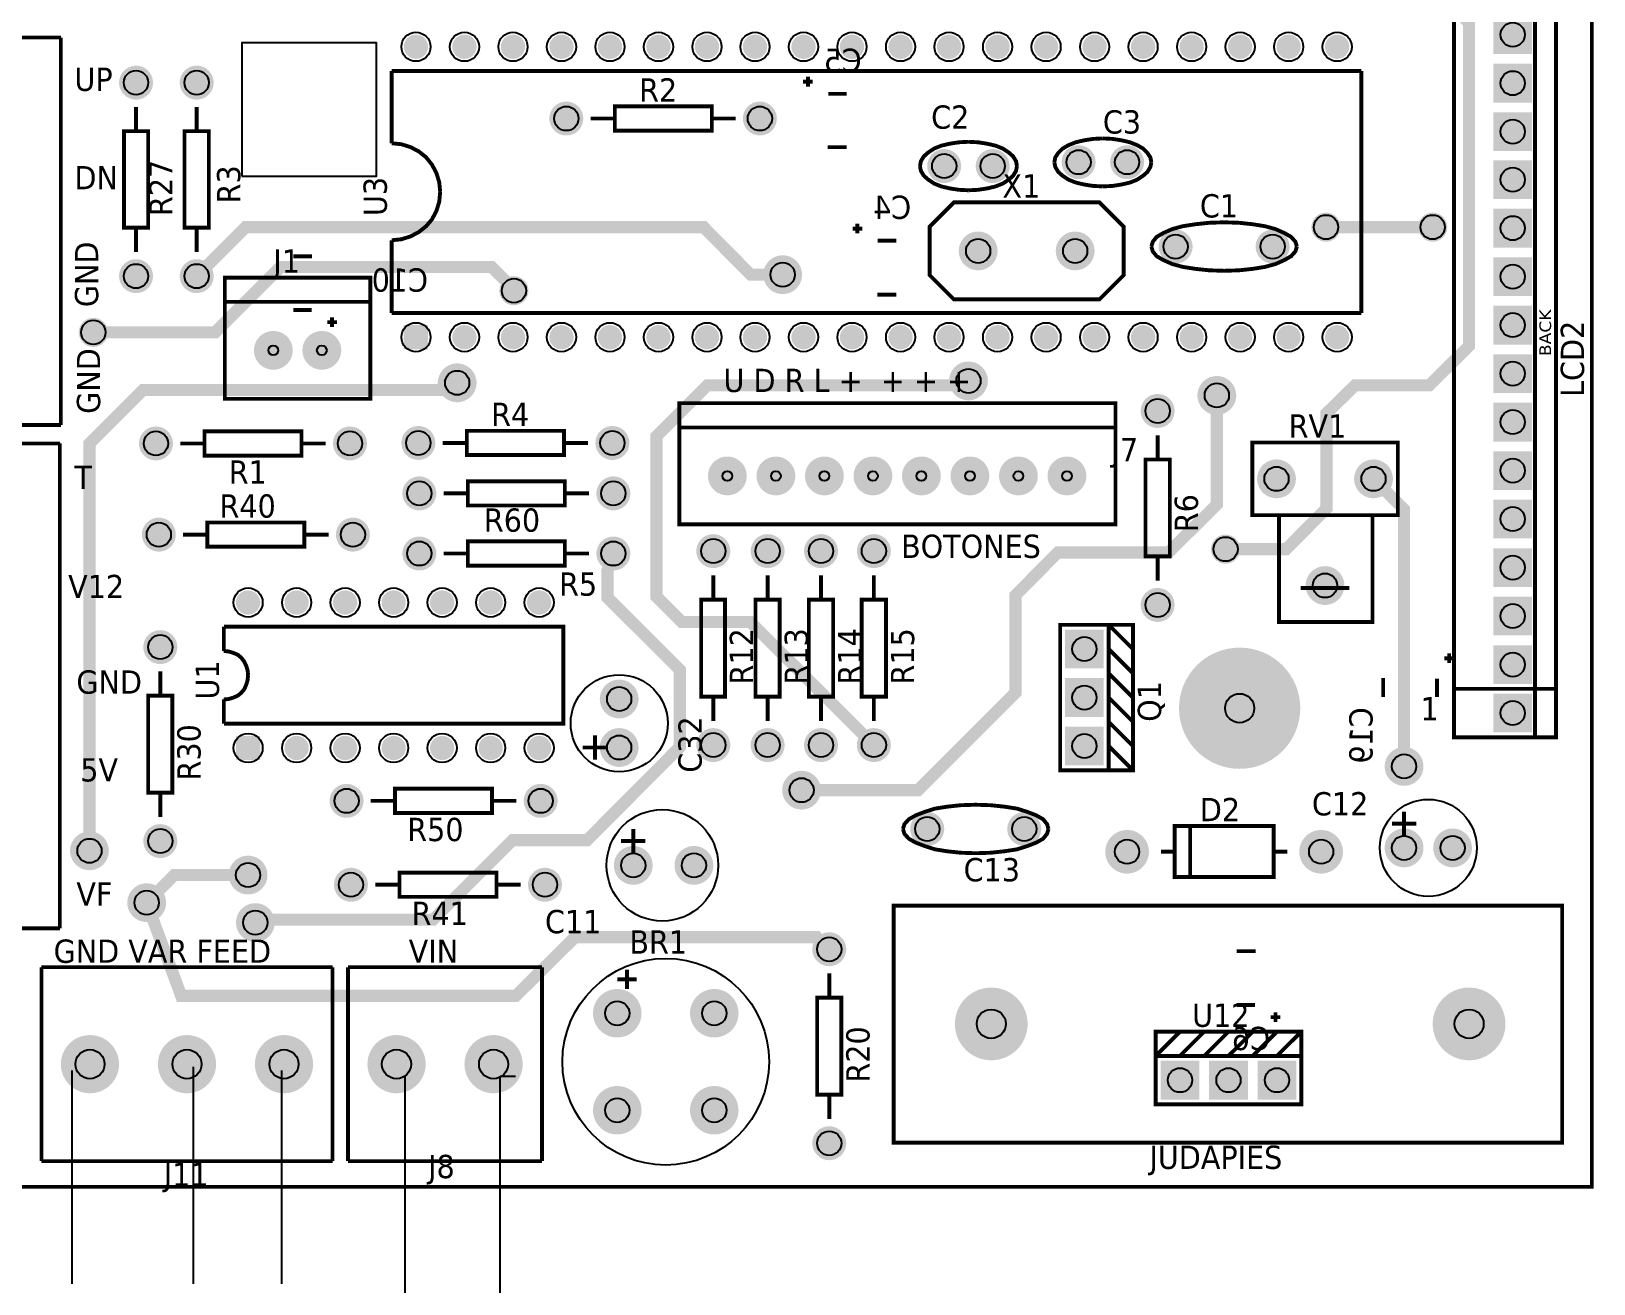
# Model space of a CAD drawing. Header units: millimetres. Extents: x 132.2 to 153, y 110.3 to 126.5.
# Drawn here: x 140.251 to 145.083, y 114.335 to 118.209 of the extents above; entities that cross this region are included whole.
import ezdxf

# ---------------------------------------------------------------- set-up
doc = ezdxf.new("R2010")
doc.units = ezdxf.units.MM
doc.layers.add('12632256', color=7, linetype='Continuous')
doc.layers.add('WIRES', color=7, linetype='Continuous')
doc.layers.add('TERMS', color=7, linetype='Continuous', true_color=0x000000)
doc.styles.get("Standard").update_dxf_attribs({"font": 'tahoma.ttf'})

# ---------------------------------------------------------------- blocks, each defined once
blk = doc.blocks.new('EPAD')
at = {"const_width": 0.5}
blk.add_lwpolyline([(-0.25, 0, 1), (0.25, 0, 1)], format="xyb", close=True, dxfattribs=at)
blk = doc.blocks.new('RPAD')
blk.add_trace([(-0.5, -0.5), (-0.5, 0.5), (0.5, -0.5), (0.5, 0.5)])
blk = doc.blocks.new('tar')
for points, const_width in [([(141.3131, 117.5781), (144.9051, 117.5781), (144.9051, 121.9001), (141.3131, 121.9001), (141.3131, 117.5781)], 0.008), ([(144.1501, 118.8931), (144.2751, 118.8931), (144.3581, 118.9771), (144.3581, 119.1731), (144.4171, 119.2311), (144.5701, 119.2311), (144.6521, 119.3121), (144.6521, 119.9781), (144.5611, 120.0691), (144.5631, 120.0711)], 0.025), ([(144.6211, 118.5051), (144.8311, 118.5051), (144.8311, 120.1081), (144.6211, 120.1081), (144.6211, 118.5051)], 0.008), ([(144.7881, 118.5081), (144.7881, 120.1051)], 0.008), ([(141.7491, 119.9481), (141.3491, 119.9481)], 0.008), ([(141.7491, 119.1491), (141.3491, 119.1491), (141.3491, 119.9481)], 0.008), ([(141.7491, 119.9481), (141.7491, 119.1491)], 0.008), ([(142.4311, 119.7301), (142.4311, 119.8791)], 0.008), ([(142.4311, 119.8791), (144.4301, 119.8791)], 0.008), ([(143.2991, 119.8571), (143.2791, 119.8571)], 0.008), ([(143.2891, 119.8471), (143.2891, 119.8671)], 0.008), ([(144.4301, 119.8791), (144.4301, 119.3801)], 0.008), ([(143.3691, 119.8321), (143.3311, 119.8321)], 0.008), ([(141.9041, 119.7551), (141.9041, 119.8051)], 0.008), ([(142.0291, 119.7551), (142.0291, 119.8051)], 0.008), ([(142.8911, 119.7561), (143.0911, 119.7561), (143.0911, 119.8061), (142.8911, 119.8061), (142.8911, 119.7561)], 0.008), ([(141.8791, 119.5561), (141.9291, 119.5561), (141.9291, 119.7551), (141.8791, 119.7551), (141.8791, 119.5561)], 0.008), ([(142.0041, 119.5561), (142.0541, 119.5561), (142.0541, 119.7551), (142.0041, 119.7551), (142.0041, 119.5561)], 0.008), ([(142.8411, 119.7811), (142.8911, 119.7811)], 0.008), ([(143.0911, 119.7811), (143.1401, 119.7811)], 0.008), ([(142.5311, 119.6301), (142.5291, 119.6501), (142.5231, 119.6691), (142.5141, 119.6861), (142.5021, 119.7011), (142.4871, 119.7131), (142.4701, 119.7221), (142.4511, 119.7281), (142.4311, 119.7301)], 0.008), ([(143.3691, 119.7221), (143.3301, 119.7221)], 0.008), ([(143.5201, 119.6831), (143.5221, 119.6931), (143.5281, 119.7031), (143.5371, 119.7111), (143.5491, 119.7191), (143.5641, 119.7251), (143.5811, 119.7291), (143.6001, 119.7321), (143.6201, 119.7331)], 0.008), ([(143.7201, 119.6831), (143.7181, 119.6931), (143.7121, 119.7031), (143.7031, 119.7111), (143.6911, 119.7191), (143.6761, 119.7251), (143.6591, 119.7291), (143.6401, 119.7321), (143.6201, 119.7331)], 0.008), ([(143.7971, 119.6911), (143.7991, 119.7011), (143.8051, 119.7101), (143.8141, 119.7191), (143.8261, 119.7261), (143.8411, 119.7321), (143.8581, 119.7361), (143.8771, 119.7391), (143.8971, 119.7401)], 0.008), ([(143.9971, 119.6911), (143.9951, 119.7011), (143.9891, 119.7101), (143.9801, 119.7191), (143.9681, 119.7261), (143.9531, 119.7321), (143.9361, 119.7361), (143.9171, 119.7391), (143.8971, 119.7401)], 0.008), ([(143.7971, 119.6911), (143.7991, 119.6811), (143.8051, 119.6711), (143.8141, 119.6631), (143.8261, 119.6551), (143.8411, 119.6491), (143.8581, 119.6451), (143.8771, 119.6421), (143.8971, 119.6411)], 0.008), ([(143.9971, 119.6911), (143.9951, 119.6811), (143.9891, 119.6711), (143.9801, 119.6631), (143.9681, 119.6551), (143.9531, 119.6491), (143.9361, 119.6451), (143.9171, 119.6421), (143.8971, 119.6411)], 0.008), ([(143.5201, 119.6831), (143.5221, 119.6731), (143.5281, 119.6631), (143.5371, 119.6551), (143.5491, 119.6471), (143.5641, 119.6411), (143.5811, 119.6371), (143.6001, 119.6341), (143.6201, 119.6331)], 0.008), ([(143.7201, 119.6831), (143.7181, 119.6731), (143.7121, 119.6631), (143.7031, 119.6551), (143.6911, 119.6471), (143.6761, 119.6411), (143.6591, 119.6371), (143.6401, 119.6341), (143.6201, 119.6331)], 0.008), ([(142.5311, 119.6301), (142.5291, 119.6091), (142.5231, 119.5901), (142.5141, 119.5731), (142.5021, 119.5591), (142.4871, 119.5471), (142.4701, 119.5381), (142.4511, 119.5321), (142.4311, 119.5301)], 0.008), ([(143.5901, 119.6081), (143.8901, 119.6081), (143.9401, 119.5581), (143.9401, 119.4581), (143.8901, 119.4081), (143.5901, 119.4081), (143.5401, 119.4581), (143.5401, 119.5581), (143.5901, 119.6081)], 0.008), ([(142.0291, 119.4561), (142.1301, 119.5571), (143.0741, 119.5571), (143.1711, 119.4591), (143.2371, 119.4591)], 0.025), ([(143.3911, 119.5441), (143.3911, 119.5641)], 0.008), ([(143.9971, 119.5171), (144.0001, 119.5271), (144.0081, 119.5371), (144.0221, 119.5451), (144.0401, 119.5531), (144.0621, 119.5591), (144.0881, 119.5631), (144.1161, 119.5661), (144.1471, 119.5671)], 0.008), ([(144.2971, 119.5171), (144.2941, 119.5271), (144.2851, 119.5371), (144.2711, 119.5451), (144.2531, 119.5531), (144.2311, 119.5591), (144.2061, 119.5631), (144.1781, 119.5661), (144.1471, 119.5671)], 0.008), ([(144.3571, 119.5571), (144.5871, 119.5571), (144.5771, 119.5571)], 0.025), ([(141.9041, 119.5061), (141.9041, 119.5561)], 0.008), ([(142.0291, 119.5061), (142.0291, 119.5561)], 0.008), ([(142.4311, 119.3801), (142.4311, 119.5301)], 0.008), ([(143.4011, 119.5541), (143.3811, 119.5541)], 0.008), ([(143.4711, 119.5291), (143.4331, 119.5291)], 0.008), ([(142.2281, 119.4971), (142.2671, 119.4971)], 0.008), ([(143.9971, 119.5171), (144.0001, 119.5071), (144.0081, 119.4971), (144.0221, 119.4891), (144.0401, 119.4811), (144.0621, 119.4751), (144.0881, 119.4711), (144.1161, 119.4681), (144.1471, 119.4671)], 0.008), ([(144.2971, 119.5171), (144.2941, 119.5071), (144.2851, 119.4971), (144.2711, 119.4891), (144.2531, 119.4811), (144.2311, 119.4751), (144.2061, 119.4711), (144.1781, 119.4681), (144.1471, 119.4671)], 0.008), ([(141.8161, 119.3401), (142.0671, 119.3401), (142.2021, 119.4751), (142.6371, 119.4751), (142.6831, 119.4291), (142.6831, 119.4261)], 0.025), ([(142.0871, 119.2031), (142.3871, 119.2031), (142.3871, 119.4531), (142.0871, 119.4531), (142.0871, 119.2031)], 0.008), ([(142.0871, 119.4031), (142.3871, 119.4031)], 0.008), ([(143.4711, 119.4181), (143.4321, 119.4181)], 0.008), ([(142.2281, 119.3861), (142.2661, 119.3861)], 0.008), ([(142.3081, 119.3711), (142.3081, 119.3511)], 0.008), ([(142.4311, 119.3801), (144.4301, 119.3801)], 0.008), ([(142.2981, 119.3611), (142.3181, 119.3611)], 0.008), ([(141.8081, 118.2711), (141.8081, 119.1111), (141.9181, 119.2211), (142.5521, 119.2211), (142.5661, 119.2361)], 0.025), ([(143.4251, 118.4891), (143.1701, 118.7431), (143.0291, 118.7431), (142.9771, 118.7951), (142.9771, 119.1261), (143.0821, 119.2311), (143.6111, 119.2311), (143.6201, 119.2401)], 0.025), ([(143.2761, 118.3961), (143.5161, 118.3961), (143.7171, 118.5971), (143.7171, 118.7981), (143.8041, 118.8861), (144.0321, 118.8861), (144.1321, 118.9851), (144.1321, 119.2101)], 0.025), ([(143.0241, 118.9441), (143.9231, 118.9441), (143.9231, 119.1941), (143.0241, 119.1941), (143.0241, 118.9441)], 0.008), ([(143.0241, 119.1441), (143.9231, 119.1441)], 0.008), ([(141.7471, 119.1111), (141.3471, 119.1111)], 0.008), ([(141.7471, 118.1111), (141.7471, 119.1111)], 0.008), ([(142.0451, 119.1111), (141.9951, 119.1111)], 0.008), ([(142.0451, 119.0861), (142.2451, 119.0861), (142.2451, 119.1361), (142.0451, 119.1361), (142.0451, 119.0861)], 0.008), ([(142.2951, 119.1111), (142.2451, 119.1111)], 0.008), ([(142.5361, 119.1121), (142.5861, 119.1121)], 0.008), ([(142.5861, 119.0871), (142.7861, 119.0871), (142.7861, 119.1371), (142.5861, 119.1371), (142.5861, 119.0871)], 0.008), ([(142.7861, 119.1121), (142.8361, 119.1121)], 0.008), ([(144.0101, 119.1281), (144.0101, 119.0781)], 0.008), ([(144.2051, 118.9631), (144.5051, 118.9631), (144.5051, 119.1131), (144.2051, 119.1131), (144.2051, 118.9631)], 0.008), ([(143.9851, 118.8781), (144.0351, 118.8781), (144.0351, 119.0781), (143.9851, 119.0781), (143.9851, 118.8781)], 0.008), ([(144.4551, 119.0381), (144.5181, 118.9751), (144.5181, 118.4451)], 0.025), ([(142.5881, 118.9831), (142.7881, 118.9831), (142.7881, 119.0331), (142.5881, 119.0331), (142.5881, 118.9831)], 0.008), ([(142.5881, 119.0081), (142.5381, 119.0081)], 0.008), ([(142.8381, 119.0081), (142.7881, 119.0081)], 0.008), ([(144.2601, 118.7431), (144.4531, 118.7431), (144.4531, 118.9631), (144.2601, 118.9631), (144.2601, 118.7431)], 0.008), ([(142.0011, 118.9231), (142.0511, 118.9231)], 0.008), ([(142.0511, 118.8981), (142.2511, 118.8981), (142.2511, 118.9481), (142.0511, 118.9481), (142.0511, 118.8981)], 0.008), ([(142.2511, 118.9231), (142.3011, 118.9231)], 0.008), ([(142.1501, 118.1231), (142.1861, 118.1291), (142.5161, 118.1291), (142.6801, 118.2931), (142.8341, 118.2931), (143.0251, 118.4851), (143.0251, 118.6441), (142.8761, 118.7931), (142.8761, 118.8491), (142.8881, 118.8841)], 0.025), ([(142.5881, 118.8591), (142.7881, 118.8591), (142.7881, 118.9091), (142.5881, 118.9091), (142.5881, 118.8591)], 0.008), ([(142.5881, 118.8841), (142.5381, 118.8841)], 0.008), ([(142.8381, 118.8841), (142.7881, 118.8841)], 0.008), ([(144.0101, 118.8781), (144.0101, 118.8281)], 0.008), ([(143.0941, 118.8391), (143.0941, 118.7891)], 0.008), ([(143.2061, 118.8391), (143.2061, 118.7891)], 0.008), ([(143.3161, 118.8391), (143.3161, 118.7891)], 0.008), ([(143.4251, 118.8391), (143.4251, 118.7891)], 0.008), ([(143.0691, 118.5891), (143.1181, 118.5891), (143.1181, 118.7891), (143.0691, 118.7891), (143.0691, 118.5891)], 0.008), ([(143.1811, 118.5891), (143.2311, 118.5891), (143.2311, 118.7891), (143.1811, 118.7891), (143.1811, 118.5891)], 0.008), ([(143.2911, 118.5891), (143.3411, 118.5891), (143.3411, 118.7891), (143.2911, 118.7891), (143.2911, 118.5891)], 0.008), ([(143.4001, 118.5891), (143.4501, 118.5891), (143.4501, 118.7891), (143.4001, 118.7891), (143.4001, 118.5891)], 0.008), ([(144.4051, 118.8131), (144.3051, 118.8131)], 0.008), ([(142.0851, 118.6831), (142.0851, 118.7331)], 0.008), ([(142.0851, 118.5331), (142.7851, 118.5331), (142.7851, 118.7331), (142.0851, 118.7331)], 0.008), ([(143.8091, 118.4371), (143.9091, 118.4371), (143.9091, 118.7371), (143.8091, 118.7371), (143.8091, 118.4371)], 0.008), ([(143.9091, 118.7371), (143.9591, 118.7371), (143.9591, 118.4371), (143.9091, 118.4371)], 0.008), ([(143.9091, 118.7371), (143.9591, 118.6871)], 0.008), ([(142.1351, 118.6331), (142.1341, 118.6431), (142.1311, 118.6531), (142.1271, 118.6611), (142.1211, 118.6691), (142.1141, 118.6751), (142.1051, 118.6791), (142.0951, 118.6821), (142.0851, 118.6831)], 0.008), ([(143.9091, 118.6871), (143.9591, 118.6371)], 0.008), ([(144.6011, 118.6681), (144.6211, 118.6681)], 0.008), ([(144.6111, 118.6581), (144.6111, 118.6781)], 0.008), ([(141.9541, 118.6411), (141.9541, 118.5911)], 0.008), ([(142.1351, 118.6331), (142.1341, 118.6231), (142.1311, 118.6131), (142.1271, 118.6041), (142.1211, 118.5971), (142.1141, 118.5911), (142.1051, 118.5871), (142.0951, 118.5841), (142.0851, 118.5831)], 0.008), ([(143.9091, 118.6371), (143.9591, 118.5871)], 0.008), ([(144.4751, 118.5881), (144.4751, 118.6271)], 0.008), ([(144.5861, 118.5881), (144.5861, 118.6261)], 0.008), ([(144.6251, 118.6051), (144.8271, 118.6051)], 0.008), ([(141.9291, 118.3911), (141.9791, 118.3911), (141.9791, 118.5911), (141.9291, 118.5911), (141.9291, 118.3911)], 0.008), ([(142.0851, 118.5331), (142.0851, 118.5831)], 0.008), ([(143.0941, 118.5891), (143.0941, 118.5391)], 0.008), ([(143.2061, 118.5891), (143.2061, 118.5391)], 0.008), ([(143.3161, 118.5891), (143.3161, 118.5391)], 0.008), ([(143.4251, 118.5891), (143.4251, 118.5391)], 0.008), ([(143.9091, 118.5871), (143.9591, 118.5371)], 0.008), ([(143.9091, 118.5371), (143.9591, 118.4871)], 0.008), ([(142.8501, 118.4591), (142.8501, 118.5091)], 0.008), ([(142.8251, 118.4841), (142.8751, 118.4841)], 0.008), ([(143.9091, 118.4871), (143.9591, 118.4371)], 0.008), ([(141.9541, 118.3911), (141.9541, 118.3411)], 0.008), ([(142.4381, 118.3741), (142.3881, 118.3741)], 0.008), ([(142.4381, 118.3491), (142.6381, 118.3491), (142.6381, 118.3991), (142.4381, 118.3991), (142.4381, 118.3491)], 0.008), ([(142.6881, 118.3741), (142.6381, 118.3741)], 0.008), ([(143.4851, 118.3161), (143.4881, 118.3261), (143.4971, 118.3361), (143.5111, 118.3441), (143.5291, 118.3511), (143.5511, 118.3581), (143.5761, 118.3621), (143.6041, 118.3651), (143.6351, 118.3661)], 0.008), ([(143.7851, 118.3161), (143.7821, 118.3261), (143.7741, 118.3361), (143.7601, 118.3441), (143.7421, 118.3511), (143.7201, 118.3581), (143.6941, 118.3621), (143.6661, 118.3651), (143.6351, 118.3661)], 0.008), ([(144.5181, 118.3521), (144.5181, 118.3021)], 0.008), ([(142.9291, 118.3161), (142.9291, 118.2661)], 0.008), ([(143.4851, 118.3161), (143.4881, 118.3061), (143.4971, 118.2961), (143.5111, 118.2881), (143.5291, 118.2811), (143.5511, 118.2741), (143.5761, 118.2701), (143.6041, 118.2671), (143.6351, 118.2661)], 0.008), ([(143.7851, 118.3161), (143.7821, 118.3061), (143.7741, 118.2961), (143.7601, 118.2881), (143.7421, 118.2811), (143.7201, 118.2741), (143.6941, 118.2701), (143.6661, 118.2671), (143.6351, 118.2661)], 0.008), ([(144.0451, 118.2171), (144.2491, 118.2171), (144.2491, 118.3221), (144.0451, 118.3221), (144.0451, 118.2171)], 0.008), ([(144.0771, 118.3211), (144.0771, 118.2181)], 0.008), ([(144.4931, 118.3271), (144.5431, 118.3271)], 0.008), ([(142.9041, 118.2911), (142.9541, 118.2911)], 0.008), ([(144.0171, 118.2691), (144.0451, 118.2691)], 0.008), ([(144.2491, 118.2691), (144.2771, 118.2691)], 0.008), ([(141.9261, 118.1641), (141.9831, 118.2211), (142.1351, 118.2211)], 0.025), ([(142.4471, 118.1761), (142.6471, 118.1761), (142.6471, 118.2261), (142.4471, 118.2261), (142.4471, 118.1761)], 0.008), ([(142.4471, 118.2011), (142.3971, 118.2011)], 0.008), ([(142.6971, 118.2011), (142.6471, 118.2011)], 0.008), ([(141.9261, 118.1641), (141.9971, 117.9721), (142.6871, 117.9721), (142.8091, 118.0931), (143.3071, 118.0931), (143.3331, 118.0681)], 0.025), ([(143.4661, 117.6691), (144.8441, 117.6691), (144.8441, 118.1581), (143.4661, 118.1581), (143.4661, 117.6691)], 0.008), ([(141.7471, 118.1111), (141.3471, 118.1111)], 0.008), ([(144.1731, 118.0641), (144.2121, 118.0641)], 0.008), ([(141.7091, 118.0311), (141.7091, 117.6311)], 0.008), ([(142.3091, 118.0311), (141.7091, 118.0311)], 0.008), ([(142.3091, 118.0311), (142.3091, 117.6311)], 0.008), ([(142.3411, 118.0311), (142.3411, 117.6311)], 0.008), ([(142.3411, 118.0311), (142.7411, 118.0311)], 0.008), ([(142.7411, 118.0311), (142.7411, 117.6311)], 0.008), ([(142.9161, 118.0261), (142.9161, 117.9861)], 0.008), ([(143.3331, 118.0181), (143.3331, 117.9681)], 0.008), ([(142.8961, 118.0061), (142.9361, 118.0061)], 0.008), ([(143.3081, 117.7681), (143.3581, 117.7681), (143.3581, 117.9681), (143.3081, 117.9681), (143.3081, 117.7681)], 0.008), ([(144.1731, 117.9531), (144.2111, 117.9531)], 0.008), ([(144.2431, 117.9281), (144.2631, 117.9281)], 0.008), ([(144.2531, 117.9381), (144.2531, 117.9181)], 0.008), ([(144.0061, 117.8481), (144.0061, 117.8981), (144.3061, 117.8981), (144.3061, 117.8481)], 0.008), ([(144.0061, 117.8481), (144.0561, 117.8981)], 0.008), ([(144.0561, 117.8481), (144.1061, 117.8981)], 0.008), ([(144.1061, 117.8481), (144.1561, 117.8981)], 0.008), ([(144.1561, 117.8481), (144.2061, 117.8981)], 0.008), ([(144.2061, 117.8481), (144.2561, 117.8981)], 0.008), ([(144.2561, 117.8481), (144.3061, 117.8981)], 0.008), ([(144.0061, 117.7481), (144.3061, 117.7481), (144.3061, 117.8481), (144.0061, 117.8481), (144.0061, 117.7481)], 0.008), ([(143.3331, 117.7681), (143.3331, 117.7181)], 0.008), ([(141.7091, 117.6311), (142.3091, 117.6311)], 0.008), ([(142.3411, 117.6311), (142.7411, 117.6311)], 0.008)]:
    blk.add_lwpolyline(points, dxfattribs=dict(const_width=const_width))
blk.add_lwpolyline([(142.1221, 119.6621), (142.4001, 119.6621), (142.4001, 119.9371), (142.1221, 119.9371), (142.1221, 119.6621)])
for centre, radius in [((142.4811, 119.9291), 0.03), ((142.5811, 119.9291), 0.03), ((142.6811, 119.9291), 0.03), ((142.7811, 119.9291), 0.03), ((142.8811, 119.9291), 0.03), ((142.9811, 119.9291), 0.03), ((143.0811, 119.9291), 0.03), ((143.1801, 119.9291), 0.03), ((143.2801, 119.9291), 0.03), ((143.3801, 119.9291), 0.03), ((143.4801, 119.9291), 0.03), ((143.5801, 119.9291), 0.03), ((143.6801, 119.9291), 0.03), ((143.7801, 119.9291), 0.03), ((143.8801, 119.9291), 0.03), ((143.9801, 119.9291), 0.03), ((144.0801, 119.9291), 0.03), ((144.1801, 119.9291), 0.03), ((144.2801, 119.9291), 0.03), ((144.3801, 119.9291), 0.03), ((144.7421, 119.9541), 0.025), ((141.9041, 119.8551), 0.025), ((142.0291, 119.8551), 0.025), ((144.7421, 119.8541), 0.025), ((142.7911, 119.7811), 0.025), ((143.1901, 119.7811), 0.025), ((144.7421, 119.7541), 0.025), ((143.5701, 119.6831), 0.025), ((143.6701, 119.6831), 0.025), ((143.8471, 119.6911), 0.025), ((143.9471, 119.6911), 0.025), ((144.7421, 119.6551), 0.025), ((144.3571, 119.5571), 0.025), ((144.5771, 119.5571), 0.025), ((144.7421, 119.5551), 0.025), ((143.6401, 119.5081), 0.025), ((143.8401, 119.5081), 0.025), ((144.0471, 119.5171), 0.025), ((144.2471, 119.5171), 0.025), ((141.9041, 119.4561), 0.025), ((142.0291, 119.4561), 0.025), ((143.2371, 119.4591), 0.025), ((144.7421, 119.4551), 0.025), ((142.6831, 119.4261), 0.025), ((144.7421, 119.3551), 0.025), ((141.8161, 119.3401), 0.025), ((142.4811, 119.3301), 0.03), ((142.5811, 119.3301), 0.03), ((142.6811, 119.3301), 0.03), ((142.7811, 119.3301), 0.03), ((142.8811, 119.3301), 0.03), ((142.9811, 119.3301), 0.03), ((143.0811, 119.3301), 0.03), ((143.1801, 119.3301), 0.03), ((143.2801, 119.3301), 0.03), ((143.3801, 119.3301), 0.03), ((143.4801, 119.3301), 0.03), ((143.5801, 119.3301), 0.03), ((143.6801, 119.3301), 0.03), ((143.7801, 119.3301), 0.03), ((143.8801, 119.3301), 0.03), ((143.9801, 119.3301), 0.03), ((144.0801, 119.3301), 0.03), ((144.1801, 119.3301), 0.03), ((144.2801, 119.3301), 0.03), ((144.3801, 119.3301), 0.03), ((142.1871, 119.3031), 0.01), ((142.2871, 119.3031), 0.01), ((144.7421, 119.2551), 0.025), ((142.5661, 119.2361), 0.025), ((143.6201, 119.2401), 0.025), ((144.1321, 119.2101), 0.025), ((144.0101, 119.1781), 0.025), ((144.7421, 119.1551), 0.025), ((141.9451, 119.1111), 0.025), ((142.3451, 119.1111), 0.025), ((142.4861, 119.1121), 0.025), ((142.8861, 119.1121), 0.025), ((143.1231, 119.0441), 0.01), ((143.2231, 119.0441), 0.01), ((143.3231, 119.0441), 0.01), ((143.4231, 119.0441), 0.01), ((143.5231, 119.0441), 0.01), ((143.6231, 119.0441), 0.01), ((143.7231, 119.0441), 0.01), ((143.8231, 119.0441), 0.01), ((144.2551, 119.0381), 0.025), ((144.4551, 119.0381), 0.025), ((144.7421, 119.0551), 0.025), ((142.4881, 119.0081), 0.025), ((142.8881, 119.0081), 0.025), ((144.7421, 118.9551), 0.025), ((141.9511, 118.9231), 0.025), ((142.3511, 118.9231), 0.025), ((142.4881, 118.8841), 0.025), ((142.8881, 118.8841), 0.025), ((143.0941, 118.8891), 0.025), ((143.2061, 118.8891), 0.025), ((143.3161, 118.8891), 0.025), ((143.4251, 118.8891), 0.025), ((144.1501, 118.8931), 0.025), ((144.7421, 118.8551), 0.025), ((144.3551, 118.8181), 0.025), ((142.1351, 118.7831), 0.03), ((142.2351, 118.7831), 0.03), ((142.3351, 118.7831), 0.03), ((142.4351, 118.7831), 0.03), ((142.5351, 118.7831), 0.03), ((142.6351, 118.7831), 0.03), ((142.7351, 118.7831), 0.03), ((144.0101, 118.7781), 0.025), ((144.7421, 118.7551), 0.025), ((141.9541, 118.6911), 0.025), ((143.8591, 118.6871), 0.025), ((144.7421, 118.6551), 0.025), ((142.9001, 118.5841), 0.025), ((143.8591, 118.5871), 0.025), ((144.1791, 118.5651), 0.03), ((144.7421, 118.5551), 0.025), ((142.1351, 118.4831), 0.03), ((142.2351, 118.4831), 0.03), ((142.3351, 118.4831), 0.03), ((142.4351, 118.4831), 0.03), ((142.5351, 118.4831), 0.03), ((142.6351, 118.4831), 0.03), ((142.7351, 118.4831), 0.03), ((142.9001, 118.4841), 0.025), ((143.0941, 118.4891), 0.025), ((143.2061, 118.4891), 0.025), ((143.3161, 118.4891), 0.025), ((143.4251, 118.4891), 0.025), ((143.8591, 118.4871), 0.025), ((144.5181, 118.4451), 0.025), ((143.2761, 118.3961), 0.025), ((142.3381, 118.3741), 0.025), ((142.7381, 118.3741), 0.025), ((143.5351, 118.3161), 0.025), ((143.7351, 118.3161), 0.025), ((141.9541, 118.2911), 0.025), ((141.8081, 118.2711), 0.025), ((143.9471, 118.2691), 0.025), ((144.3471, 118.2691), 0.025), ((144.5181, 118.2771), 0.025), ((144.6181, 118.2771), 0.025), ((142.1351, 118.2211), 0.025), ((142.9291, 118.2411), 0.025), ((143.0541, 118.2411), 0.025), ((142.3471, 118.2011), 0.025), ((142.7471, 118.2011), 0.025), ((141.9261, 118.1641), 0.025), ((142.1501, 118.1231), 0.025), ((143.3331, 118.0681), 0.025), ((142.8961, 117.9361), 0.025), ((143.0961, 117.9361), 0.025), ((143.6671, 117.9141), 0.03), ((144.6521, 117.9141), 0.03), ((141.8091, 117.8311), 0.03), ((142.0091, 117.8311), 0.03), ((142.2091, 117.8311), 0.03), ((142.4411, 117.8311), 0.03), ((142.6411, 117.8311), 0.03), ((144.0561, 117.7981), 0.025), ((144.1561, 117.7981), 0.025), ((144.2561, 117.7981), 0.025), ((142.8961, 117.7361), 0.025), ((143.0961, 117.7361), 0.025), ((143.3331, 117.6681), 0.025)]:
    blk.add_circle(centre, radius)
at = {"layer": '12632256'}
for centre, radius in [((142.9001, 118.5341), 0.1), ((144.5681, 118.2771), 0.1), ((142.9891, 118.2411), 0.115), ((142.9961, 117.8361), 0.213)]:
    blk.add_circle(centre, radius, dxfattribs=at)
at = {"xscale": 0.08, "yscale": 0.08}
for p, rotation in [((144.7421, 119.9541), 90), ((144.7421, 119.8541), 90), ((144.7421, 119.7541), 90), ((144.7421, 119.6551), 90), ((144.7421, 119.5551), 90), ((144.7421, 119.4551), 90), ((144.7421, 119.3551), 90), ((144.7421, 119.2551), 90), ((144.7421, 119.1551), 90), ((144.7421, 119.0551), 90), ((144.7421, 118.9551), 90), ((144.7421, 118.8551), 90), ((144.7421, 118.7551), 90), ((143.8591, 118.6871), 270), ((144.7421, 118.6551), 90), ((143.8591, 118.5871), 270), ((144.7421, 118.5551), 90), ((143.8591, 118.4871), 270)]:
    blk.add_blockref('RPAD', p, dxfattribs=dict(at, rotation=rotation))
for name, p, xscale, yscale in [('EPAD', (142.4811, 119.9291), 0.05, 0.05), ('EPAD', (142.5811, 119.9291), 0.05, 0.05), ('EPAD', (142.6811, 119.9291), 0.05, 0.05), ('EPAD', (142.7811, 119.9291), 0.05, 0.05), ('EPAD', (142.8811, 119.9291), 0.05, 0.05), ('EPAD', (142.9811, 119.9291), 0.05, 0.05), ('EPAD', (143.0811, 119.9291), 0.05, 0.05), ('EPAD', (143.1801, 119.9291), 0.05, 0.05), ('EPAD', (143.2801, 119.9291), 0.05, 0.05), ('EPAD', (143.3801, 119.9291), 0.05, 0.05), ('EPAD', (143.4801, 119.9291), 0.05, 0.05), ('EPAD', (143.5801, 119.9291), 0.05, 0.05), ('EPAD', (143.6801, 119.9291), 0.05, 0.05), ('EPAD', (143.7801, 119.9291), 0.05, 0.05), ('EPAD', (143.8801, 119.9291), 0.05, 0.05), ('EPAD', (143.9801, 119.9291), 0.05, 0.05), ('EPAD', (144.0801, 119.9291), 0.05, 0.05), ('EPAD', (144.1801, 119.9291), 0.05, 0.05), ('EPAD', (144.2801, 119.9291), 0.05, 0.05), ('EPAD', (144.3801, 119.9291), 0.05, 0.05), ('EPAD', (141.9041, 119.8551), 0.07, 0.07), ('EPAD', (142.0291, 119.8551), 0.07, 0.07), ('EPAD', (142.7911, 119.7811), 0.07, 0.07), ('EPAD', (143.1901, 119.7811), 0.07, 0.07), ('EPAD', (143.8471, 119.6911), 0.07, 0.07), ('EPAD', (143.9471, 119.6911), 0.07, 0.07), ('EPAD', (143.5701, 119.6831), 0.07, 0.07), ('EPAD', (143.6701, 119.6831), 0.07, 0.07), ('EPAD', (144.3571, 119.5571), 0.06, 0.06), ('EPAD', (144.5771, 119.5571), 0.06, 0.06), ('EPAD', (143.6401, 119.5081), 0.08, 0.08), ('EPAD', (143.8401, 119.5081), 0.08, 0.08), ('EPAD', (144.0471, 119.5171), 0.07, 0.07), ('EPAD', (144.2471, 119.5171), 0.07, 0.07), ('EPAD', (141.9041, 119.4561), 0.07, 0.07), ('EPAD', (142.0291, 119.4561), 0.07, 0.07), ('EPAD', (143.2371, 119.4591), 0.08, 0.08), ('EPAD', (142.6831, 119.4261), 0.06, 0.06), ('EPAD', (141.8161, 119.3401), 0.06, 0.06), ('EPAD', (142.1871, 119.3031), 0.08, 0.08), ('EPAD', (142.2871, 119.3031), 0.08, 0.08), ('RPAD', (142.4811, 119.3301), 0.05, 0.05), ('EPAD', (142.5811, 119.3301), 0.05, 0.05), ('EPAD', (142.6811, 119.3301), 0.05, 0.05), ('EPAD', (142.7811, 119.3301), 0.05, 0.05), ('EPAD', (142.8811, 119.3301), 0.05, 0.05), ('EPAD', (142.9811, 119.3301), 0.05, 0.05), ('EPAD', (143.0811, 119.3301), 0.05, 0.05), ('EPAD', (143.1801, 119.3301), 0.05, 0.05), ('EPAD', (143.2801, 119.3301), 0.05, 0.05), ('EPAD', (143.3801, 119.3301), 0.05, 0.05), ('EPAD', (143.4801, 119.3301), 0.05, 0.05), ('EPAD', (143.5801, 119.3301), 0.05, 0.05), ('EPAD', (143.6801, 119.3301), 0.05, 0.05), ('EPAD', (143.7801, 119.3301), 0.05, 0.05), ('EPAD', (143.8801, 119.3301), 0.05, 0.05), ('EPAD', (143.9801, 119.3301), 0.05, 0.05), ('EPAD', (144.0801, 119.3301), 0.05, 0.05), ('EPAD', (144.1801, 119.3301), 0.05, 0.05), ('EPAD', (144.2801, 119.3301), 0.05, 0.05), ('EPAD', (144.3801, 119.3301), 0.05, 0.05), ('EPAD', (142.5661, 119.2361), 0.08, 0.08), ('EPAD', (143.6201, 119.2401), 0.08, 0.08), ('EPAD', (144.1321, 119.2101), 0.08, 0.08), ('EPAD', (144.0101, 119.1781), 0.07, 0.07), ('EPAD', (141.9451, 119.1111), 0.07, 0.07), ('EPAD', (142.3451, 119.1111), 0.07, 0.07), ('EPAD', (142.4861, 119.1121), 0.07, 0.07), ('EPAD', (142.8861, 119.1121), 0.07, 0.07), ('EPAD', (143.1231, 119.0441), 0.08, 0.08), ('EPAD', (143.2231, 119.0441), 0.08, 0.08), ('EPAD', (143.3231, 119.0441), 0.08, 0.08), ('EPAD', (143.4231, 119.0441), 0.08, 0.08), ('EPAD', (143.5231, 119.0441), 0.08, 0.08), ('EPAD', (143.6231, 119.0441), 0.08, 0.08), ('EPAD', (143.7231, 119.0441), 0.08, 0.08), ('EPAD', (143.8231, 119.0441), 0.08, 0.08), ('EPAD', (144.2551, 119.0381), 0.08, 0.08), ('EPAD', (144.4551, 119.0381), 0.08, 0.08), ('EPAD', (142.4881, 119.0081), 0.07, 0.07), ('EPAD', (142.8881, 119.0081), 0.07, 0.07), ('EPAD', (141.9511, 118.9231), 0.07, 0.07), ('EPAD', (142.3511, 118.9231), 0.07, 0.07), ('EPAD', (143.0941, 118.8891), 0.07, 0.07), ('EPAD', (143.2061, 118.8891), 0.07, 0.07), ('EPAD', (143.3161, 118.8891), 0.07, 0.07), ('EPAD', (143.4251, 118.8891), 0.07, 0.07), ('EPAD', (144.1501, 118.8931), 0.06, 0.06), ('EPAD', (142.4881, 118.8841), 0.07, 0.07), ('EPAD', (142.8881, 118.8841), 0.07, 0.07), ('EPAD', (144.3551, 118.8181), 0.08, 0.08), ('EPAD', (142.1351, 118.7831), 0.05, 0.05), ('EPAD', (142.2351, 118.7831), 0.05, 0.05), ('EPAD', (142.3351, 118.7831), 0.05, 0.05), ('EPAD', (142.4351, 118.7831), 0.05, 0.05), ('EPAD', (142.5351, 118.7831), 0.05, 0.05), ('EPAD', (142.6351, 118.7831), 0.05, 0.05), ('EPAD', (142.7351, 118.7831), 0.05, 0.05), ('EPAD', (144.0101, 118.7781), 0.07, 0.07), ('EPAD', (141.9541, 118.6911), 0.07, 0.07), ('EPAD', (144.1791, 118.5651), 0.25, 0.25), ('EPAD', (142.9001, 118.5841), 0.08, 0.08), ('RPAD', (142.1351, 118.4831), 0.05, 0.05), ('EPAD', (142.2351, 118.4831), 0.05, 0.05), ('EPAD', (142.3351, 118.4831), 0.05, 0.05), ('EPAD', (142.4351, 118.4831), 0.05, 0.05), ('EPAD', (142.5351, 118.4831), 0.05, 0.05), ('EPAD', (142.6351, 118.4831), 0.05, 0.05), ('EPAD', (142.7351, 118.4831), 0.05, 0.05), ('EPAD', (142.9001, 118.4841), 0.08, 0.08), ('EPAD', (143.0941, 118.4891), 0.07, 0.07), ('EPAD', (143.2061, 118.4891), 0.07, 0.07), ('EPAD', (143.3161, 118.4891), 0.07, 0.07), ('EPAD', (143.4251, 118.4891), 0.07, 0.07), ('EPAD', (144.5181, 118.4451), 0.08, 0.08), ('EPAD', (142.3381, 118.3741), 0.07, 0.07), ('EPAD', (142.7381, 118.3741), 0.07, 0.07), ('EPAD', (143.2761, 118.3961), 0.08, 0.08), ('EPAD', (143.5351, 118.3161), 0.07, 0.07), ('EPAD', (143.7351, 118.3161), 0.07, 0.07), ('EPAD', (141.8081, 118.2711), 0.08, 0.08), ('EPAD', (141.9541, 118.2911), 0.07, 0.07), ('EPAD', (143.9471, 118.2691), 0.09, 0.09), ('EPAD', (144.3471, 118.2691), 0.09, 0.09), ('EPAD', (144.5181, 118.2771), 0.08, 0.08), ('EPAD', (144.6181, 118.2771), 0.08, 0.08), ('EPAD', (142.9291, 118.2411), 0.08, 0.08), ('EPAD', (143.0541, 118.2411), 0.08, 0.08), ('EPAD', (142.1351, 118.2211), 0.08, 0.08), ('EPAD', (142.3471, 118.2011), 0.07, 0.07), ('EPAD', (142.7471, 118.2011), 0.07, 0.07), ('EPAD', (141.9261, 118.1641), 0.08, 0.08), ('EPAD', (142.1501, 118.1231), 0.08, 0.08), ('EPAD', (143.3331, 118.0681), 0.07, 0.07), ('EPAD', (143.6671, 117.9141), 0.15, 0.15), ('EPAD', (144.6521, 117.9141), 0.15, 0.15), ('EPAD', (142.8961, 117.9361), 0.1, 0.1), ('EPAD', (143.0961, 117.9361), 0.1, 0.1), ('EPAD', (141.8091, 117.8311), 0.12, 0.12), ('EPAD', (142.0091, 117.8311), 0.12, 0.12), ('EPAD', (142.2091, 117.8311), 0.12, 0.12), ('EPAD', (142.4411, 117.8311), 0.12, 0.12), ('EPAD', (142.6411, 117.8311), 0.12, 0.12), ('RPAD', (144.0561, 117.7981), 0.08, 0.08), ('RPAD', (144.1561, 117.7981), 0.08, 0.08), ('RPAD', (144.2561, 117.7981), 0.08, 0.08), ('EPAD', (142.8961, 117.7361), 0.1, 0.1), ('EPAD', (143.0961, 117.7361), 0.1, 0.1), ('EPAD', (143.3331, 117.6681), 0.07, 0.07)]:
    blk.add_blockref(name, p, dxfattribs=dict(xscale=xscale, yscale=yscale))
at = {"layer": '12632256', "text_generation_flag": 2, "width": 1.041667}
for s, p in [('C5', (143.4001, 119.8771)), ('C4', (143.5021, 119.5741)), ('C10', (142.5061, 119.4241)), ('C6', (144.2421, 117.8601))]:
    blk.add_text(s, height=0.048, dxfattribs=at).set_placement(p)
at = {"layer": '12632256', "width": 1.041667}
for s, p in [('UP', (141.7771, 119.8381)), ('R2', (142.9411, 119.8161)), ('C2', (143.5431, 119.7601)), ('C3', (143.8971, 119.7501)), ('DN', (141.7771, 119.6351)), ('X1', (143.6901, 119.6181)), ('C1', (144.0971, 119.5771)), ('J1', (142.1871, 119.4631)), ('U D R L +  + + +', (143.1151, 119.2171)), ('R4', (142.6361, 119.1471)), ('RV1', (144.2801, 119.1231)), ('J7', (143.9151, 119.0741)), ('T', (141.7771, 119.0171)), ('R1', (142.0951, 119.0281)), ('R40', (142.0761, 118.9581)), ('R60', (142.6211, 118.9291)), ('BOTONES', (143.4811, 118.8751)), ('V12', (141.7641, 118.7921)), ('R5', (142.7761, 118.7971)), ('GND', (141.7811, 118.5951)), ('1', (144.5521, 118.5401)), ('5V', (141.7891, 118.4141)), ('D2', (144.0971, 118.3321)), ('C12', (144.3281, 118.3441)), ('R50', (142.4631, 118.2911)), ('C13', (143.6101, 118.2081)), ('VF', (141.7811, 118.1581)), ('R41', (142.4721, 118.1181)), ('C11', (142.7471, 118.1011)), ('GND VAR FEED', (141.7341, 118.0401)), ('VIN', (142.4661, 118.0401)), ('BR1', (142.9211, 118.0591)), ('U12', (144.0811, 117.9081)), ('J8', (142.5061, 117.5961)), ('JUDAPIES', (143.9931, 117.6151)), ('J11', (141.9611, 117.5801))]:
    blk.add_text(s, height=0.048, dxfattribs=at).set_placement(p)
at = {"layer": '12632256'}
for s, height, width, p in [('R27', 0.048, 1.041667, (141.9791, 119.5801)), ('R3', 0.048, 1.041667, (142.1191, 119.6061)), ('U3', 0.048, 1.041667, (142.4211, 119.5801)), ('GND', 0.048, 1.041667, (141.8261, 119.3921)), ('BACK', 0.024, 1.25, (144.8211, 119.2911)), ('LCD2', 0.048, 1.041667, (144.8891, 119.2071)), ('GND', 0.048, 1.041667, (141.8301, 119.1721)), ('R6', 0.048, 1.041667, (144.0931, 118.9281)), ('R12', 0.048, 1.041667, (143.1761, 118.6141)), ('R13', 0.048, 1.041667, (143.2891, 118.6141)), ('R14', 0.048, 1.041667, (143.3991, 118.6141)), ('R15', 0.048, 1.041667, (143.5081, 118.6141)), ('U1', 0.048, 1.041667, (142.0751, 118.5831)), ('Q1', 0.048, 1.041667, (144.0171, 118.5371)), ('C32', 0.048, 1.041667, (143.0701, 118.4321)), ('R30', 0.048, 1.041667, (142.0371, 118.4161)), ('R20', 0.048, 1.041667, (143.4161, 117.7931))]:
    blk.add_text(s, height=height, rotation=90, dxfattribs=dict(at, width=width)).set_placement(p)
at = {"layer": '12632256', "text_generation_flag": 2, "width": 1.041667}
blk.add_text('C19', height=0.048, rotation=90, dxfattribs=at).set_placement((144.4531, 118.5671))

msp = doc.modelspace()

# ---------------------------------------------------------------- linework, layer by layer
at = {"layer": 'WIRES', "linetype": 'ByBlock', "lineweight": 25}
for p, q in [((140.3773, 114.3348), (140.3773, 114.9947)), ((140.7529, 114.3348), (140.7529, 115.0061)), ((141.026, 114.3348), (141.026, 114.9947)), ((141.4059, 114.9767), (141.4059, 114.2848)), ((141.7011, 114.0701), (141.7011, 114.9766)), ((141.7011, 114.9766), (141.7488, 114.9766))]:
    msp.add_line(p, q, dxfattribs=at)

# ---------------------------------------------------------------- block references
at = {"layer": 'TERMS', "linetype": 'ByBlock', "lineweight": 25, "xscale": 1.5, "yscale": 1.5, "zscale": 1.5}
msp.add_blockref('tar', (-72.281, -61.7327), dxfattribs=at)

doc.saveas('drawing.dxf')
